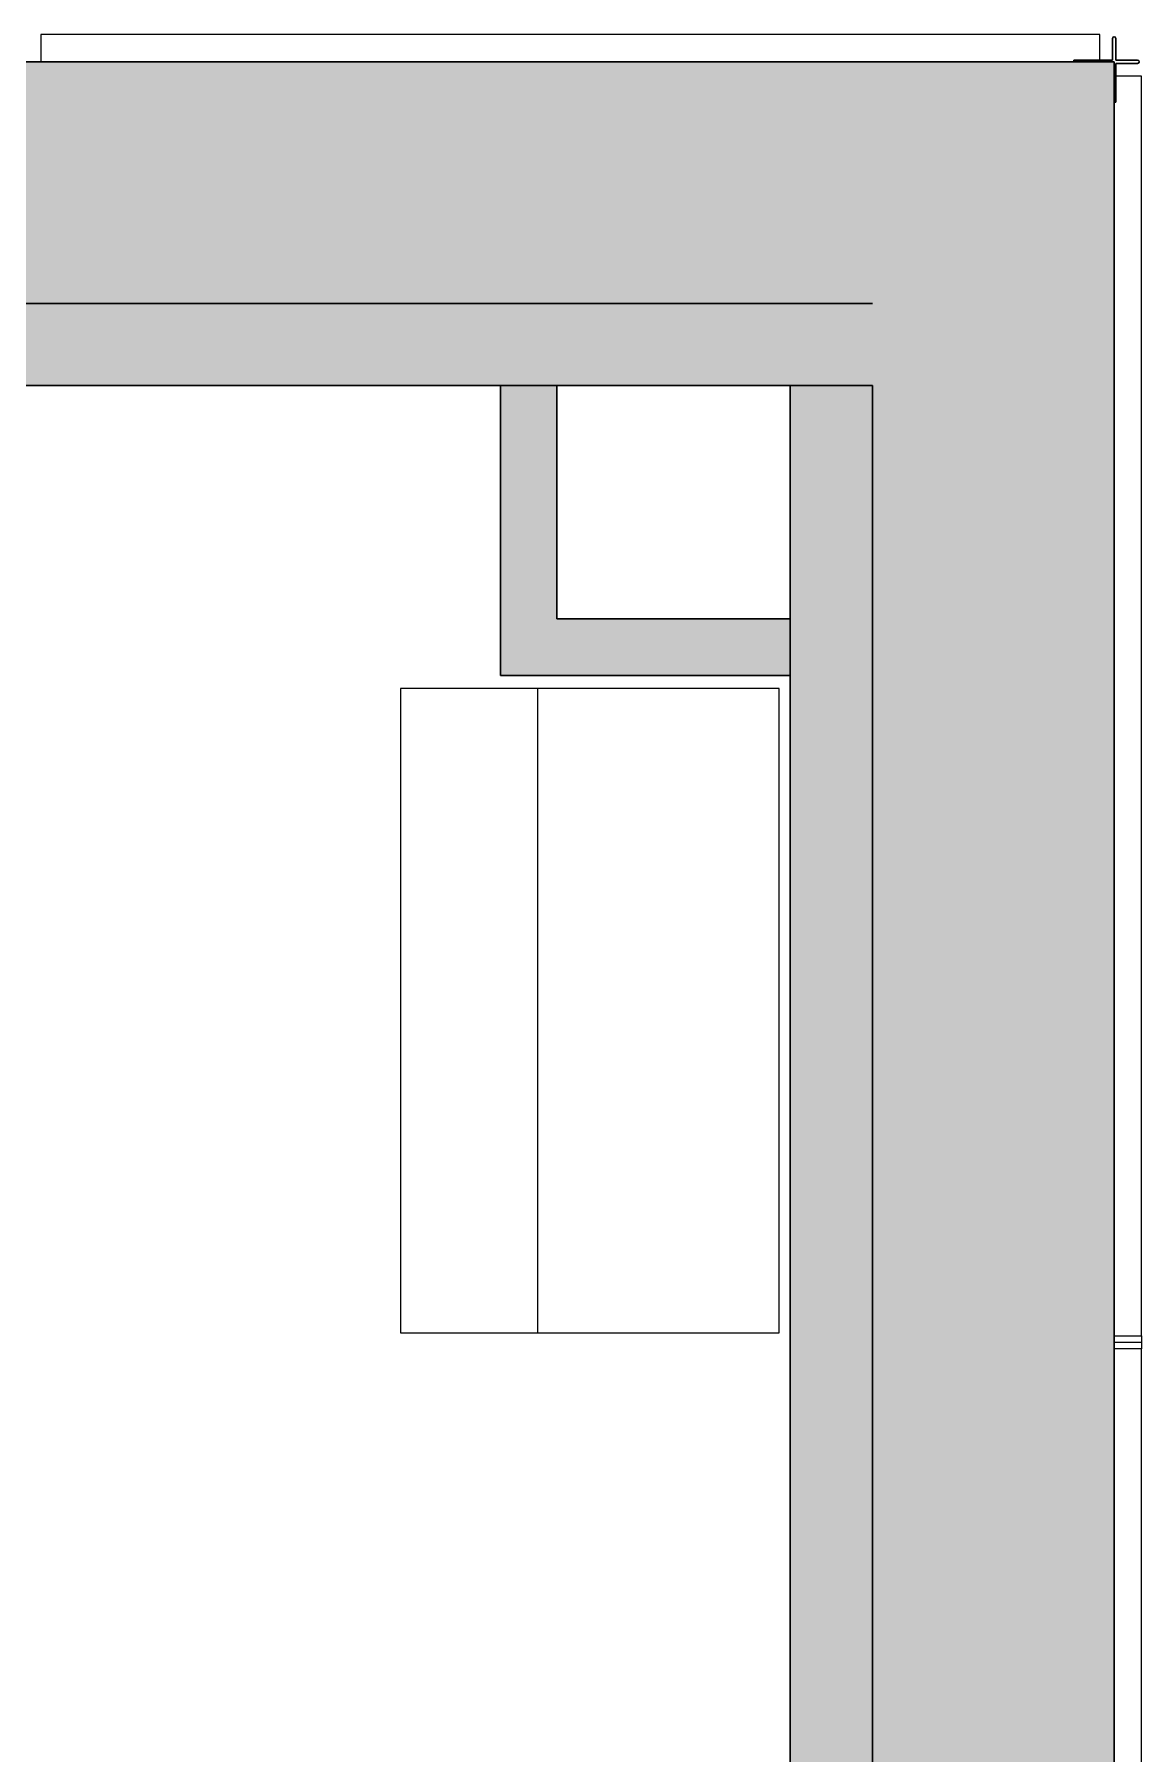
# Model space of a CAD drawing. Header units: millimetres. Extents: x 79795 to 317870, y -36033 to 97293.
# Drawn here: x 229801 to 231175, y 32547 to 34681 of the extents above; entities that cross this region are included whole.
import ezdxf

# ---------------------------------------------------------------- set-up
doc = ezdxf.new("R2010")
doc.units = ezdxf.units.MM
doc.header["$MEASUREMENT"] = 0
for name, color, linetype, lineweight in [('CSM-STL-XX-ZZ-M3-A-XXXX-00001_detached _19_04_21__rvt-1-Level 4$0$A-GLAZ-CURT', 7, 'CONTINUOUS', 9), ('CSM-STL-XX-ZZ-M3-A-XXXX-00001_detached _19_04_21__rvt-1-Level 4$0$A-WALL', 7, 'CONTINUOUS', 9), ('CSM-STL-XX-ZZ-M3-A-XXXX-00001_detached _19_04_21__rvt-1-Level 4$0$A-WALL-PATT', 7, 'CONTINUOUS', 9), ('CSM-STL-XX-ZZ-M3-A-XXXX-00001_detached _19_04_21__rvt-1-Level 4$0$I-WALL', 7, 'CONTINUOUS', 9), ('I-FURN', 8, 'CONTINUOUS', 9)]:
    doc.layers.add(name, color=color, linetype=linetype, lineweight=lineweight)

msp = doc.modelspace()

# ---------------------------------------------------------------- hatches: boundary and pattern name
at = {"layer": 'CSM-STL-XX-ZZ-M3-A-XXXX-00001_detached _19_04_21__rvt-1-Level 4$0$A-WALL-PATT'}
h = msp.add_hatch(color=256, dxfattribs=at)
h.paths.add_polyline_path([(230840.8, 34347.3), (230840.8, 34647.3), (229692.8, 34647.3), (229692.8, 34347.3), (229746.4, 34347.3)], flags=0)
h.paths.add_polyline_path([(218948.8, 34347.3), (220908.8, 34347.3), (220908.8, 34647.3), (202317.8, 34647.3), (202317.8, 34347.3), (218537.2, 34347.3)], flags=0)
h.paths.add_polyline_path([(200283.7, 34347.3), (200283.7, 34647.3), (196942.8, 34647.3), (196942.8, 34347.3), (199847.5, 34347.3)], flags=0)
h.paths.add_polyline_path([(190658.8, 34347.3), (190658.8, 34647.3), (187318, 34647.3), (187318, 34347.3), (190578.9, 34347.3)], flags=0)
h.paths.add_polyline_path([(185283.8, 34347.3), (185283.8, 34647.3), (166692.8, 34647.3), (166692.8, 34347.3), (184300.1, 34347.3)], flags=0)
h.paths.add_polyline_path([(157908.8, 34347.3), (157908.8, 34647.3), (156460.8, 34647.3), (156460.8, 34347.3), (157391.2, 34347.3)], flags=0)
h = msp.add_hatch(color=256, dxfattribs=at)
h.paths.add_polyline_path([(230840.8, 8967.3), (231140.8, 8967.3), (231140.8, 13645.3), (230840.8, 13645.3), (230840.8, 9267.3)], flags=0)
h.paths.add_polyline_path([(230840.8, 14969.3), (231140.8, 14969.3), (231140.8, 16290.3), (230840.8, 16290.3), (230840.8, 15774.6)], flags=0)
h.paths.add_polyline_path([(230840.8, 25449.3), (231140.8, 25449.3), (231140.8, 26790.3), (230840.8, 26790.3), (230840.8, 25540.5)], flags=0)
h.paths.add_polyline_path([(230840.8, 28449.3), (231140.8, 28449.3), (231140.8, 34647.3), (230840.8, 34647.3), (230840.8, 28795.9)], flags=0)
h = msp.add_hatch(color=256, dxfattribs=at)
h.paths.add_polyline_path([(229692.8, 34245.3), (230840.8, 34245.3), (230840.8, 34347.3), (229692.8, 34347.3)], flags=0)
h.paths.add_polyline_path([(220908.8, 34245.3), (220908.8, 34347.3), (219018.8, 34347.3), (219018.8, 34245.3), (220178.7, 34245.3)], flags=0)
for points in [[(230449.1, 33955.5), (230449.1, 34245.3), (230379.1, 34245.3), (230379.1, 33955.5)], [(230738.8, 33885.5), (230738.8, 33955.5), (230379.1, 33955.5), (230379.1, 33885.5)]]:
    msp.add_hatch(color=256, dxfattribs=at).paths.add_polyline_path(points, flags=0)
h = msp.add_hatch(color=256, dxfattribs=at)
h.paths.add_polyline_path([(230738.8, 26769.6), (230840.8, 26769.6), (230840.8, 26790.3), (230738.8, 26790.3)], flags=0)
h.paths.add_polyline_path([(230840.8, 28449.3), (230840.8, 34245.3), (230738.8, 34245.3), (230738.8, 28449.3)], flags=0)

# ---------------------------------------------------------------- linework, layer by layer
at = {"layer": 'CSM-STL-XX-ZZ-M3-A-XXXX-00001_detached _19_04_21__rvt-1-Level 4$0$A-GLAZ-CURT', "lineweight": 20}
for p, q in [((231122.8, 34681.3), (229808.8, 34681.3)), ((229808.8, 34681.3), (229808.8, 34647.3)), ((231122.8, 34647.3), (231122.8, 34681.3)), ((229808.8, 34647.3), (231122.8, 34647.3)), ((231140.8, 34629.3), (231140.8, 33065.3)), ((231174.8, 34629.3), (231140.8, 34629.3)), ((231174.8, 33065.3), (231174.8, 34629.3)), ((231140.8, 33065.3), (231174.8, 33065.3)), ((231140.8, 33049.3), (231140.8, 30065.3)), ((231174.8, 33049.3), (231140.8, 33049.3)), ((231174.8, 30065.3), (231174.8, 33049.3))]:
    msp.add_line(p, q, dxfattribs=at)
at = {"layer": 'CSM-STL-XX-ZZ-M3-A-XXXX-00001_detached _19_04_21__rvt-1-Level 4$0$A-GLAZ-CURT'}
for p, q in [((231174.8, 33065.3), (231174.8, 33057.3)), ((231174.8, 33057.3), (231140.8, 33057.3)), ((231174.8, 33057.3), (231174.8, 33049.3))]:
    msp.add_line(p, q, dxfattribs=at)
at = {"layer": 'CSM-STL-XX-ZZ-M3-A-XXXX-00001_detached _19_04_21__rvt-1-Level 4$0$A-WALL', "lineweight": 30}
for p, q in [((231138.8, 34676.3), (231138.8, 34649.3)), ((231142.8, 34649.3), (231142.8, 34676.3)), ((230840.8, 34647.3), (229692.8, 34647.3)), ((231140.8, 34647.3), (230840.8, 34647.3)), ((231090.8, 34649.3), (231090.8, 34647.3)), ((231138.8, 34649.3), (231090.8, 34649.3)), ((231090.8, 34647.3), (231140.8, 34647.3)), ((231140.8, 28449.3), (231140.8, 34647.3)), ((231140.8, 34647.3), (231140.8, 34597.3)), ((231169.8, 34649.3), (231142.8, 34649.3)), ((231142.8, 34597.3), (231142.8, 34645.3)), ((231142.8, 34645.3), (231169.8, 34645.3)), ((231140.8, 34597.3), (231142.8, 34597.3))]:
    msp.add_line(p, q, dxfattribs=at)
at = {"layer": 'CSM-STL-XX-ZZ-M3-A-XXXX-00001_detached _19_04_21__rvt-1-Level 4$0$A-WALL'}
for p, q in [((229692.8, 34347.3), (230840.8, 34347.3)), ((230840.8, 34245.3), (230840.8, 28449.3))]:
    msp.add_line(p, q, dxfattribs=at)
at = {"layer": 'CSM-STL-XX-ZZ-M3-A-XXXX-00001_detached _19_04_21__rvt-1-Level 4$0$A-WALL', "lineweight": 30}
for centre, start, end in [((231140.8, 34676.3), 0, 180), ((231169.8, 34647.3), 270, 90)]:
    msp.add_arc(centre, 2, start, end, dxfattribs=at)
at = {"layer": 'CSM-STL-XX-ZZ-M3-A-XXXX-00001_detached _19_04_21__rvt-1-Level 4$0$I-WALL'}
for p, q in [((230840.8, 34347.3), (229692.8, 34347.3)), ((230840.8, 28449.3), (230840.8, 34245.3))]:
    msp.add_line(p, q, dxfattribs=at)
at = {"layer": 'CSM-STL-XX-ZZ-M3-A-XXXX-00001_detached _19_04_21__rvt-1-Level 4$0$I-WALL', "lineweight": 30}
for p, q in [((229692.8, 34245.3), (230840.8, 34245.3)), ((230379.1, 34245.3), (230379.1, 33955.5)), ((230449.1, 34245.3), (230379.1, 34245.3)), ((230449.1, 33955.5), (230449.1, 34245.3)), ((230738.8, 34245.3), (230738.8, 28449.3)), ((230840.8, 34245.3), (230738.8, 34245.3)), ((230379.1, 33955.5), (230379.1, 33885.5)), ((230738.8, 33955.5), (230449.1, 33955.5)), ((230738.8, 33885.5), (230738.8, 33955.5)), ((230379.1, 33885.5), (230738.8, 33885.5))]:
    msp.add_line(p, q, dxfattribs=at)
at = {"layer": 'I-FURN'}
for p, q in [((230425, 33869), (230255, 33869)), ((230255, 33869), (230255, 33069)), ((230725, 33869), (230425, 33869)), ((230425, 33869), (230425, 33069)), ((230725, 33069), (230725, 33869)), ((230255, 33069), (230425, 33069)), ((230425, 33069), (230725, 33069))]:
    msp.add_line(p, q, dxfattribs=at)

doc.saveas('drawing.dxf')
